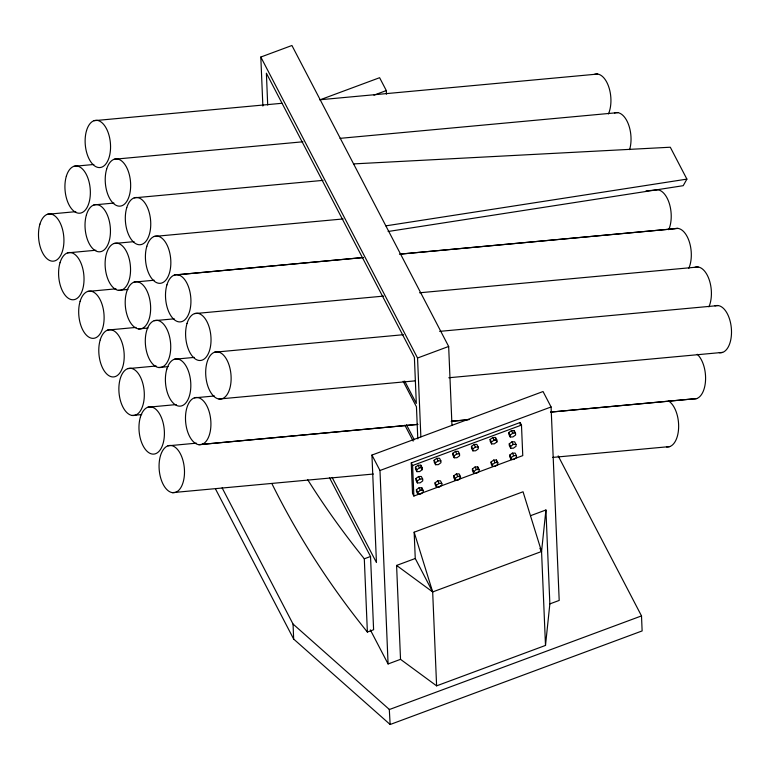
<?xml version="1.0" encoding="UTF-8"?>
<svg xmlns="http://www.w3.org/2000/svg" width="770" height="770" viewBox="0 0 770 770"><rect width="100%" height="100%" fill="white"/><g stroke="black" fill="none" stroke-linecap="round" stroke-linejoin="round"><path stroke-width="1.16" d="M396.589 565.43L432.673 591.938L541.56 551.503L523.042 491.77L414.154 532.205L415.261 558.5L396.589 565.43L400.525 659.341L436.609 685.849L545.497 645.424L541.56 551.503L545.92 509.981L530.674 515.64M545.497 645.424L549.857 603.892L545.92 509.981M353.594 163.904L670.295 147.224L686.898 179.121L683.211 185.685L388.09 231.501M415.463 467.197L418.12 465.253L420.853 465.195L422.191 467.765L422.268 469.642L419.621 471.587L416.888 471.644L415.54 469.074L415.463 467.197L416.801 469.767L416.888 471.644M416.801 469.767L419.458 467.823L422.191 467.765M434.136 460.267L436.783 458.323L439.516 458.266L440.864 460.835L440.941 462.712L438.284 464.656L435.55 464.714L434.213 462.144L434.136 460.267L435.474 462.837L435.55 464.714M435.474 462.837L438.13 460.893L440.864 460.835M415.935 478.459L418.591 476.524L421.325 476.466L422.663 479.036L422.74 480.913L420.093 482.857L417.359 482.915L416.012 480.345L415.935 478.459L417.273 481.038L417.359 482.915M452.798 453.328L455.455 451.393L458.189 451.326L459.526 453.905L459.603 455.782L456.947 457.717L454.213 457.784L452.875 455.214L452.798 453.328L454.136 455.907L454.213 457.784M417.273 481.038L419.929 479.094L422.663 479.036M454.136 455.907L456.793 453.963L459.526 453.905M471.461 446.398L474.118 444.463L476.851 444.396L478.189 446.975L478.266 448.852L475.619 450.787L472.886 450.854L471.538 448.275L471.461 446.398L472.799 448.968L472.886 450.854M416.406 489.73L419.063 487.795L421.796 487.728L423.134 490.307L423.221 492.184L420.564 494.119L417.831 494.186L416.483 491.606L416.406 489.73L417.754 492.309L417.831 494.186M472.799 448.968L475.456 447.033L478.189 446.975M417.754 492.309L420.401 490.365L423.134 490.307M490.134 439.468L492.781 437.533L495.514 437.466L496.862 440.036L496.939 441.922L494.282 443.857L491.549 443.915L490.211 441.345L490.134 439.468L491.472 442.038L491.549 443.915M435.079 482.8L437.735 480.865L440.469 480.798L441.807 483.377L441.884 485.254L439.227 487.189L436.494 487.256L435.156 484.677L435.079 482.8L436.417 485.369L436.494 487.256M491.472 442.038L494.128 440.103L496.862 440.036M436.417 485.369L439.073 483.435L441.807 483.377M508.797 432.538L511.453 430.594L514.187 430.536L515.525 433.106L515.602 434.983L512.945 436.927L510.212 436.985L508.874 434.415L508.797 432.538L510.135 435.108L510.212 436.985M453.742 475.87L456.398 473.935L459.132 473.868L460.47 476.438L460.547 478.324L457.89 480.259L455.157 480.316L453.819 477.747L453.742 475.87L455.08 478.44L455.157 480.316M510.135 435.108L512.791 433.173L515.525 433.106M455.08 478.44L457.736 476.505L460.47 476.438M472.405 468.94L475.061 466.995L477.795 466.938L479.133 469.508L479.219 471.384L476.563 473.329L473.829 473.386L472.491 470.817L472.405 468.94L473.752 471.51L473.829 473.386M509.268 443.809L511.925 441.865L514.658 441.807L515.996 444.377L516.073 446.253L513.417 448.198L510.683 448.256L509.345 445.686L509.268 443.809L510.606 446.379L510.683 448.256M473.752 471.51L476.399 469.575L479.133 469.508M510.606 446.379L513.263 444.444L515.996 444.377M491.077 462.01L493.734 460.065L496.467 460.008L497.805 462.578L497.882 464.454L495.226 466.399L492.492 466.456L491.154 463.887L491.077 462.01L492.415 464.579L492.492 466.456M492.415 464.579L495.072 462.645L497.805 462.578M509.74 455.08L512.397 453.135L515.13 453.078L516.468 455.647L516.545 457.524L513.898 459.469L511.155 459.526L509.817 456.957L509.74 455.08L511.078 457.65L511.155 459.526M511.078 457.65L513.734 455.705L516.468 455.647M262.868 106.048L260.818 57.047L291.926 45.497L448.66 346.462L451.971 425.348M319.945 99.85L379.61 77.703L386.309 90.562L386.453 94.142M373.941 95.153L386.309 90.562M420.863 436.898L417.552 358.021L448.66 346.462M332.13 477.448L376.443 562.533L371.939 455.07L543.043 391.535L551.079 406.964L559.193 600.427L549.857 603.892M400.525 659.341L388.08 663.961L379.976 470.499L551.079 406.964M411.247 462.934L520.135 422.509L521.482 425.079L522.763 455.619L413.875 496.044L412.528 493.474L411.247 462.934L412.595 465.513L413.875 496.044M412.595 465.513L521.482 425.079M370.534 556.489L373.604 629.735L367.377 632.045L364.306 558.799L370.534 556.489L329.445 477.592M558.173 455.888L641.506 615.904L389.408 709.516L293.043 624.047L222.116 487.853M215.542 489.046L293.668 639.071L390.14 724.503L642.132 630.928L641.506 615.904M385.857 225.86L686.898 179.121M94.017 120.688L281.964 103.286M319.945 99.763L597.674 74.055M114.114 159.265L302.928 141.786M340.042 138.35L617.761 112.641M73.814 166.339L93.853 164.472M134.211 197.852L323.025 180.373M93.911 204.916L113.95 203.059M47.394 214.301L75.787 211.663M154.298 236.438L343.122 218.95M645.982 190.922L657.955 189.815A23.716 12.59 84.7 0 1 669.746 204.945A23.716 12.59 84.7 0 1 668.726 229.691M114.008 243.503L134.047 241.645M67.481 252.878L95.884 250.24M177.668 274.717L363.219 257.536M400.323 254.1L678.052 228.401M174.395 275.025L363.536 257.517M399.447 254.196L674.78 228.709A23.716 12.59 84.7 0 1 688.957 240.721A23.716 12.59 84.7 0 1 688.823 268.278M134.095 282.089L154.135 280.232M87.578 291.464L115.981 288.827M118.378 290.329A23.716 12.59 84.7 0 0 128.561 256.622A23.716 12.59 84.7 0 0 106.539 253.34A23.716 12.59 84.7 0 0 118.378 290.329L127.955 289.443M194.492 313.611L383.633 296.103M419.544 292.783L698.14 266.988M154.192 320.676L174.232 318.819M107.675 330.051L136.069 327.414M138.475 328.915A23.716 12.59 84.7 0 0 148.658 295.208A23.716 12.59 84.7 0 0 126.636 291.926A23.716 12.59 84.7 0 0 138.475 328.915L148.052 328.03M214.589 352.198L403.403 334.709M439.641 331.369L718.237 305.565M174.29 359.263L194.329 357.396M127.772 368.637L156.166 366M158.562 367.502A23.716 12.59 84.7 0 0 168.745 333.795A23.716 12.59 84.7 0 0 146.733 330.503A23.716 12.59 84.7 0 0 158.562 367.502L168.149 366.616M194.387 397.849L214.426 395.982M218.959 399.024A23.716 12.59 84.7 0 0 229.142 365.317A23.716 12.59 84.7 0 0 207.12 362.025A23.716 12.59 84.7 0 0 218.959 399.024L415.28 380.852M448.794 377.752L722.606 352.391M147.859 407.224L176.263 404.587M132.142 415.463A23.716 12.59 84.7 0 0 142.325 381.756A23.716 12.59 84.7 0 0 120.303 378.465A23.716 12.59 84.7 0 0 132.142 415.463L141.709 414.578M167.956 445.811L196.36 443.173M202.029 444.367L417.619 424.405M451.153 421.306L469.123 419.64M550.569 412.104L696.696 398.571M198.756 444.675A23.716 12.59 84.7 0 0 208.94 410.968A23.716 12.59 84.7 0 0 186.917 407.677A23.716 12.59 84.7 0 0 198.756 444.675L417.946 424.386M451.48 421.286L467.053 419.842M550.897 412.075L693.424 398.889A23.716 12.59 84.7 0 0 705.445 381.776A23.716 12.59 84.7 0 0 697.225 354.267M172.326 492.636A23.716 12.59 84.7 0 0 182.509 458.93A23.716 12.59 84.7 0 0 160.497 455.638A23.716 12.59 84.7 0 0 172.326 492.636L373.344 474.031M552.494 457.438L669.756 446.581M511.453 430.594L512.791 433.173M511.925 441.865L513.263 444.444M512.397 453.135L513.734 455.705M496.044 440.199L496.939 441.922M492.781 437.533L494.128 440.103M539.924 548.375L541.56 551.503M493.734 460.065L495.072 462.645M474.118 444.463L475.456 447.033M475.061 466.995L476.399 469.575M260.818 57.047L417.552 358.021M455.455 451.393L456.793 453.963M459.209 475.744L460.547 478.324M456.398 473.935L457.736 476.505M404.673 381.054L416.31 403.413L414.385 357.386L266.382 73.189L267.71 105.047M403.153 381.256L416.454 406.801L417.802 438.881M436.783 458.323L438.13 460.893M437.735 480.865L439.073 483.435M406.502 424.838L414.27 439.747M404.866 425.146L413.182 441.114M421.382 467.929L422.268 469.642M418.12 465.253L419.458 467.823M418.591 476.524L419.929 479.094M419.063 487.795L420.401 490.365M371.939 455.07L379.976 470.499M415.261 558.5L432.673 591.938L436.609 685.849M370.322 629.86L388.08 663.961M389.293 709.285L390.14 724.503M414.154 532.205L432.673 591.938M520.135 422.509L520.241 424.857M514.187 430.536L514.264 432.413M495.514 437.466L495.601 439.343M496.467 460.008L496.544 461.885M477.795 466.938L477.872 468.815M420.853 465.195L420.93 467.072M421.796 487.728L421.873 489.614M293.043 624.047L293.668 639.071M364.306 558.799A1025.361 853.054 -2.4 0 1 307.586 479.537M367.377 632.045A1025.361 853.054 -2.4 0 1 271.897 483.627M668.687 401.055A23.716 12.59 84.7 0 1 678.601 428.284A23.716 12.59 84.7 0 1 666.483 446.898M714.964 305.882A23.716 12.59 84.7 0 1 731.317 327.943A23.716 12.59 84.7 0 1 719.334 352.708M614.489 112.949A23.716 12.59 84.7 0 1 628.07 123.364A23.716 12.59 84.7 0 1 629.6 149.64M594.401 74.363A23.716 12.59 84.7 0 1 608.579 86.375A23.716 12.59 84.7 0 1 608.444 113.931M694.877 267.296A23.716 12.59 84.7 0 1 709.054 279.308A23.716 12.59 84.7 0 1 708.92 306.864M100.216 339.888A23.716 12.59 84.7 0 0 112.045 376.877A23.716 12.59 84.7 0 0 122.228 343.17A23.716 12.59 84.7 0 0 100.216 339.888M60.022 262.714A23.716 12.59 84.7 0 0 71.86 299.703A23.716 12.59 84.7 0 0 82.043 265.997A23.716 12.59 84.7 0 0 60.022 262.714M80.118 301.301A23.716 12.59 84.7 0 0 91.948 338.29A23.716 12.59 84.7 0 0 102.131 304.583A23.716 12.59 84.7 0 0 80.118 301.301M39.924 224.128A23.716 12.59 84.7 0 0 51.763 261.117A23.716 12.59 84.7 0 0 61.947 227.41A23.716 12.59 84.7 0 0 39.924 224.128M140.4 417.051A23.716 12.59 84.7 0 0 152.239 454.05A23.716 12.59 84.7 0 0 162.422 420.343A23.716 12.59 84.7 0 0 140.4 417.051M86.452 214.753A23.716 12.59 84.7 0 0 98.281 251.742A23.716 12.59 84.7 0 0 108.464 218.035A23.716 12.59 84.7 0 0 86.452 214.753M66.355 176.166A23.716 12.59 84.7 0 0 78.184 213.155A23.716 12.59 84.7 0 0 88.367 179.448A23.716 12.59 84.7 0 0 66.355 176.166M166.83 369.09A23.716 12.59 84.7 0 0 178.659 406.088A23.716 12.59 84.7 0 0 188.843 372.382A23.716 12.59 84.7 0 0 166.83 369.09M146.839 246.265A23.716 12.59 84.7 0 0 158.678 283.264A23.716 12.59 84.7 0 0 168.861 249.557A23.716 12.59 84.7 0 0 146.839 246.265M106.655 169.102A23.716 12.59 84.7 0 0 118.484 206.091A23.716 12.59 84.7 0 0 128.667 172.384A23.716 12.59 84.7 0 0 106.655 169.102M166.936 284.852A23.716 12.59 84.7 0 0 178.765 321.85A23.716 12.59 84.7 0 0 188.948 288.144A23.716 12.59 84.7 0 0 166.936 284.852M126.742 207.688A23.716 12.59 84.7 0 0 138.581 244.677A23.716 12.59 84.7 0 0 148.764 210.97A23.716 12.59 84.7 0 0 126.742 207.688M86.558 130.515A23.716 12.59 84.7 0 0 98.387 167.504A23.716 12.59 84.7 0 0 108.57 133.797A23.716 12.59 84.7 0 0 86.558 130.515M187.033 323.439A23.716 12.59 84.7 0 0 198.862 360.437A23.716 12.59 84.7 0 0 209.045 326.73A23.716 12.59 84.7 0 0 187.033 323.439"/></g></svg>
